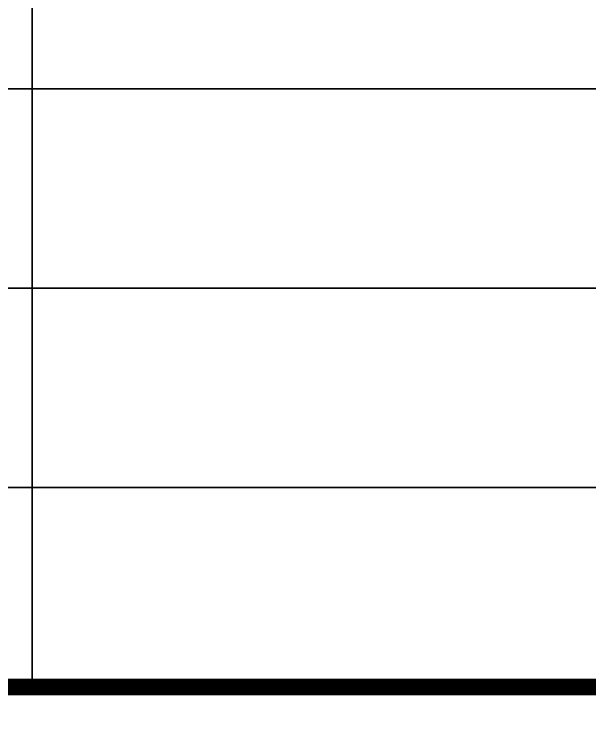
# Model space of a CAD drawing. Extents: x -777745 to 647905, y -207485 to 303235.
# Drawn here: x 68497 to 70230, y 30645 to 32789 of the extents above; entities that cross this region are included whole.
import ezdxf

# ---------------------------------------------------------------- set-up
doc = ezdxf.new("R2010")
doc.units = 0
doc.header["$LTSCALE"] = 1000
doc.layers.get('0').update_dxf_attribs({"linetype": 'CONTINUOUS'})
doc.layers.add('00-防烟分区', color=4, linetype='CONTINUOUS')

# ---------------------------------------------------------------- blocks, each defined once
blk = doc.blocks.new('图签信息')
at = {"const_width": 0.5}
for points in [[(-65, 574), (-65, 500.5), (0, 500.5), (0, 574)], [(-65, 0), (0, 0), (0, 500.5), (-65, 500.5)]]:
    blk.add_lwpolyline(points, close=True, dxfattribs=at)
at = {"const_width": 0.05}
for points in [[(-39.145, 566.5), (-39.145, 500.5)], [(-65, 518.5), (0, 518.5)], [(-65, 512.5), (0, 512.5)], [(-65, 512.5), (0, 512.5)], [(-65, 506.5), (0, 506.5)], [(-65, 500.5), (0, 500.5)]]:
    blk.add_lwpolyline(points, dxfattribs=at)
blk = doc.blocks.new('图签-A1')
at = {"color": 2}
blk.add_blockref('图签信息', (0, 0), dxfattribs=at)
blk = doc.blocks.new('X-104 13#平面')
at = {"xscale": 100, "yscale": 100, "zscale": 100}
blk.add_blockref('图签-A1', (72465.5, -19285.2), dxfattribs=at)

msp = doc.modelspace()

# ---------------------------------------------------------------- block references
at = {"layer": '00-防烟分区'}
msp.add_blockref('X-104 13#平面', (0, 0), dxfattribs=at)

doc.saveas('drawing.dxf')
